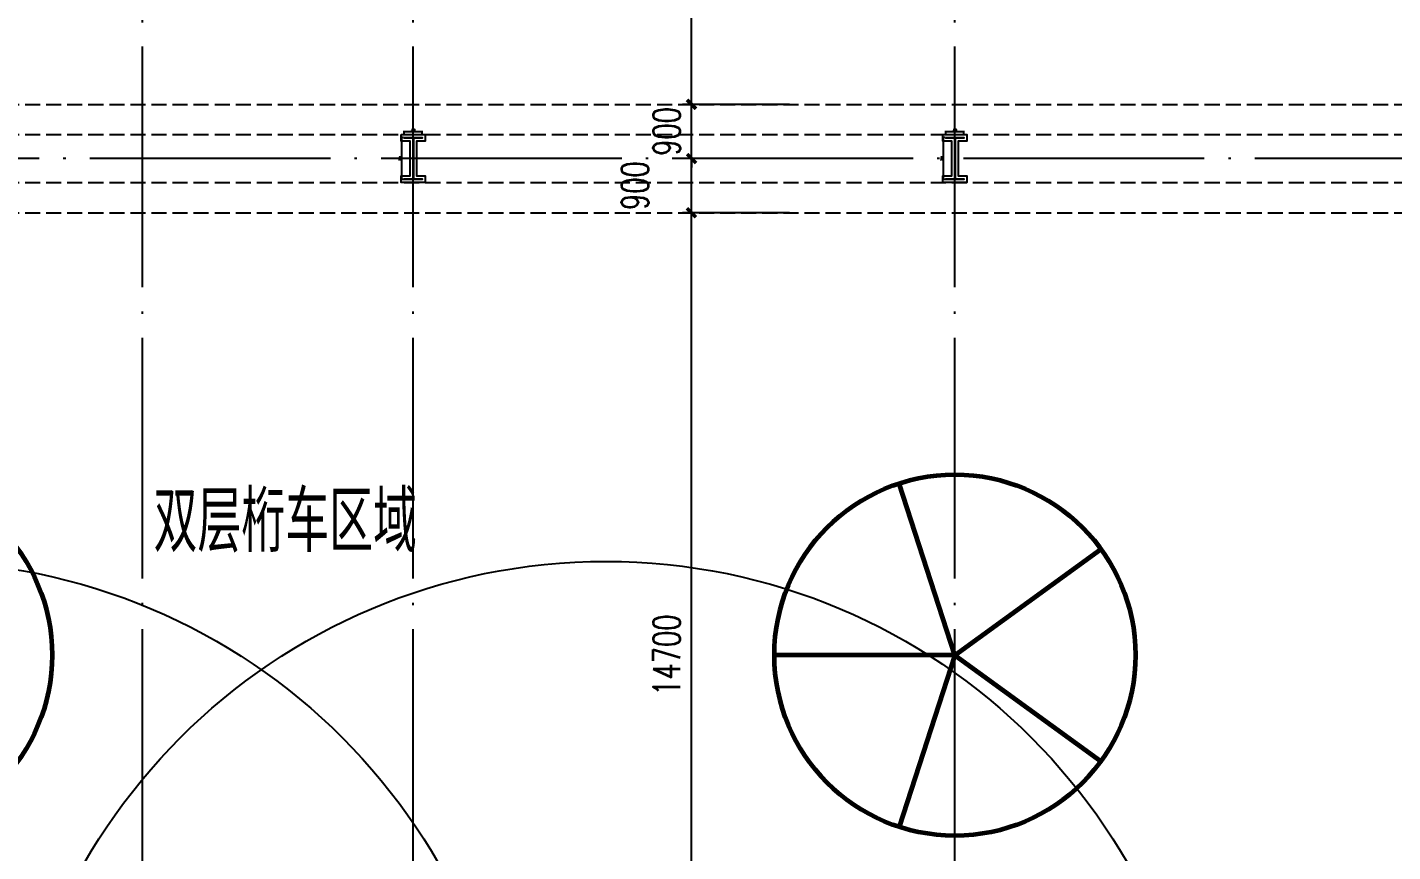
# Model space of a CAD drawing. Extents: x -1313754 to 847533, y 489853 to 941203.
# Drawn here: x -207268 to -184580, y 645054 to 658751 of the extents above; entities that cross this region are included whole.
import ezdxf

# ---------------------------------------------------------------- set-up
doc = ezdxf.new("R2010")
doc.units = 0
doc.header["$LTSCALE"] = 1000
doc.header["$MEASUREMENT"] = 0
doc.linetypes.add('DASH', pattern=[0.35, 0.25, -0.1])
doc.linetypes.add('DOTE', pattern=[2.42, 2, -0.2, 0.02, -0.2])
doc.layers.get('Defpoints').update_dxf_attribs({"color": 210})
for name, color, linetype in [('A-AXIS-DOTE', 14, 'DOTE'), ('A-AXIS-DP', 126, 'Continuous'), ('A-HATCH-2', 251, 'Continuous'), ('A-LIN-V', 9, 'Continuous'), ('A-WINDOW', 140, 'Continuous'), ('AS-COLN', 6, 'Continuous'), ('AS-WALL', 40, 'Continuous'), ('PUB_TEXT', 7, 'Continuous'), ('SB_ZF消火栓', 10, 'Continuous'), ('建-箭头', 3, 'Continuous')]:
    doc.layers.add(name, color=color, linetype=linetype)
doc.styles.add('_TCH_DIM_T3', font='SIMPLEX', dxfattribs={"width": 0.705882, "bigfont": 'GBCBIG'})
doc.styles.get("Standard").update_dxf_attribs({"font": 'gbenor.shx', "bigfont": 'gbcbig.shx'})
doc.dimstyles.new('_TCH_ARCH&&10', dxfattribs={"dimtxt": 29.75, "dimasz": 10, "dimexe": 10, "dimexo": 10, "dimgap": 12.625, "dimtad": 1, "dimdec": 0, "dimzin": 0, "dimdsep": 46, "dimtxsty": '_TCH_DIM_T3', "dimblk": 'ARCHTICK', "dimcen": 0.09, "dimclrt": 7, "dimazin": 2, "dimtfac": 1, "dimtdec": 0, "dimtix": 1, "dimtmove": 2, "dimatfit": 3, "dimfxl": 0, "dimtolj": 1, "dimtzin": 0, "dimarcsym": 0})
doc.dimstyles.new('_TCH_ARCH&&150', dxfattribs={"dimtxt": 446.25, "dimasz": 150, "dimexe": 150, "dimexo": 150, "dimgap": 189.375, "dimtad": 1, "dimdec": 0, "dimzin": 0, "dimdsep": 46, "dimtxsty": '_TCH_DIM_T3', "dimblk": 'ARCHTICK', "dimcen": 0.09, "dimclrt": 7, "dimazin": 2, "dimtfac": 1, "dimtdec": 0, "dimtix": 1, "dimtmove": 2, "dimatfit": 3, "dimfxl": 0, "dimtolj": 1, "dimtzin": 0, "dimarcsym": 0})

# ---------------------------------------------------------------- blocks, each defined once
blk = doc.blocks.new('dote')
at = {"layer": 'A-AXIS-DOTE', "ltscale": 2}
for p, q in [((15382.2, -169748.9), (15382.2, -75950)), ((19882.2, -169748.9), (19882.2, -75950)), ((28882.2, -169748.9), (28882.2, -75950)), ((100786.4, -148250), (-75513.6, -148250))]:
    blk.add_line(p, q, dxfattribs=at)
blk = doc.blocks.new('_ArchTick')
at = {"color": 0, "linetype": 'ByBlock', "const_width": 0.4}
blk.add_lwpolyline([(-0.5, -0.5), (0.5, 0.5)], dxfattribs=at)
blk = doc.blocks.new('*D1765')
at = {"layer": 'A-AXIS-DP', "color": 0, "lineweight": -2}
for p, q in [((-195790, 766880), (-195790, 766929)), ((-195790, 766919), (-195490, 766919)), ((-195490, 766880), (-195490, 766929))]:
    blk.add_line(p, q, dxfattribs=at)
at = {"layer": 'Defpoints', "color": 0}
for p in [(-195790, 766870), (-195490, 766919), (-195490, 766870)]:
    blk.add_point(p, dxfattribs=at)
at = {"layer": 'A-AXIS-DP', "color": 0, "lineweight": -2, "xscale": 10, "yscale": 10, "zscale": 10, "rotation": 180}
blk.add_blockref('_ArchTick', (-195790, 766919), dxfattribs=at)
at = {"layer": 'A-AXIS-DP', "color": 0, "lineweight": -2, "xscale": 10, "yscale": 10, "zscale": 10}
blk.add_blockref('_ArchTick', (-195490, 766919), dxfattribs=at)
at = {"layer": 'A-AXIS-DP', "color": 7, "insert": (-195640, 766946), "char_height": 29.8, "attachment_point": 5, "style": '_TCH_DIM_T3'}
blk.add_mtext('\\A1;300', dxfattribs=at)
blk = doc.blocks.new('*D1766')
at = {"layer": 'A-AXIS-DP', "color": 0, "lineweight": -2}
for p, q in [((-195800, 766820), (-195841, 766820)), ((-195831, 766120), (-195831, 766820)), ((-195800, 766120), (-195841, 766120))]:
    blk.add_line(p, q, dxfattribs=at)
at = {"layer": 'Defpoints', "color": 0}
for p in [(-195831, 766820), (-195790, 766820), (-195790, 766120)]:
    blk.add_point(p, dxfattribs=at)
at = {"layer": 'A-AXIS-DP', "color": 0, "lineweight": -2, "xscale": 10, "yscale": 10, "zscale": 10}
for p, rotation in [((-195831, 766820), 90), ((-195831, 766120), 270)]:
    blk.add_blockref('_ArchTick', p, dxfattribs=dict(at, rotation=rotation))
at = {"layer": 'A-AXIS-DP', "color": 7, "insert": (-195859, 766470), "char_height": 29.8, "attachment_point": 5, "rotation": 90, "style": '_TCH_DIM_T3'}
blk.add_mtext('\\A1;700', dxfattribs=at)
blk = doc.blocks.new('*D1812')
at = {"layer": 'A-WINDOW', "color": 0, "lineweight": -2}
for p, q in [((-194600, 672170), (-196381, 672170)), ((-196231, 657470), (-196231, 672170)), ((-194600, 657470), (-196381, 657470))]:
    blk.add_line(p, q, dxfattribs=at)
at = {"layer": 'Defpoints', "color": 0}
for p in [(-196231, 672170), (-194450, 672170), (-194450, 657470)]:
    blk.add_point(p, dxfattribs=at)
at = {"layer": 'A-WINDOW', "color": 0, "lineweight": -2, "xscale": 150, "yscale": 150, "zscale": 150}
for p, rotation in [((-196231, 672170), 90), ((-196231, 657470), 270)]:
    blk.add_blockref('_ArchTick', p, dxfattribs=dict(at, rotation=rotation))
at = {"layer": 'A-WINDOW', "color": 7, "insert": (-196644, 664820), "char_height": 446.2, "attachment_point": 5, "rotation": 90, "style": '_TCH_DIM_T3'}
blk.add_mtext('\\A1;14700', dxfattribs=at)
blk = doc.blocks.new('*D1813')
at = {"layer": 'A-WINDOW', "color": 0, "lineweight": -2}
for p, q in [((-196231, 657470), (-196231, 657620)), ((-194600, 657470), (-196381, 657470)), ((-196231, 656570), (-196231, 657470)), ((-194600, 656570), (-196381, 656570)), ((-196231, 656570), (-196231, 656420))]:
    blk.add_line(p, q, dxfattribs=at)
at = {"layer": 'Defpoints', "color": 0}
for p in [(-196231, 657470), (-194450, 657470), (-194450, 656570)]:
    blk.add_point(p, dxfattribs=at)
at = {"layer": 'A-WINDOW', "color": 0, "lineweight": -2, "xscale": 150, "yscale": 150, "zscale": 150}
for p, rotation in [((-196231, 657470), 270), ((-196231, 656570), 90)]:
    blk.add_blockref('_ArchTick', p, dxfattribs=dict(at, rotation=rotation))
at = {"layer": 'A-WINDOW', "color": 7, "insert": (-196644, 657020), "char_height": 446.2, "attachment_point": 5, "rotation": 90, "style": '_TCH_DIM_T3'}
blk.add_mtext('\\A1;900', dxfattribs=at)
blk = doc.blocks.new('*D1814')
at = {"layer": 'A-WINDOW', "color": 0, "lineweight": -2}
for p, q in [((-194600, 656570), (-196381, 656570)), ((-196231, 655670), (-196231, 656570)), ((-194600, 655670), (-196381, 655670))]:
    blk.add_line(p, q, dxfattribs=at)
at = {"layer": 'Defpoints', "color": 0}
for p in [(-196231, 656570), (-194450, 656570), (-194450, 655670)]:
    blk.add_point(p, dxfattribs=at)
at = {"layer": 'A-WINDOW', "color": 0, "lineweight": -2, "xscale": 150, "yscale": 150, "zscale": 150}
for p, rotation in [((-196231, 656570), 90), ((-196231, 655670), 270)]:
    blk.add_blockref('_ArchTick', p, dxfattribs=dict(at, rotation=rotation))
at = {"layer": 'A-WINDOW', "color": 7, "insert": (-197169, 656120), "char_height": 446.2, "attachment_point": 5, "rotation": 90, "style": '_TCH_DIM_T3'}
blk.add_mtext('\\A1;900', dxfattribs=at)
blk = doc.blocks.new('*D1815')
at = {"layer": 'A-WINDOW', "color": 0, "lineweight": -2}
for p, q in [((-194600, 655670), (-196381, 655670)), ((-196231, 640970), (-196231, 655670)), ((-194600, 640970), (-196381, 640970))]:
    blk.add_line(p, q, dxfattribs=at)
at = {"layer": 'Defpoints', "color": 0}
for p in [(-196231, 655670), (-194450, 655670), (-194450, 640970)]:
    blk.add_point(p, dxfattribs=at)
at = {"layer": 'A-WINDOW', "color": 0, "lineweight": -2, "xscale": 150, "yscale": 150, "zscale": 150}
for p, rotation in [((-196231, 655670), 90), ((-196231, 640970), 270)]:
    blk.add_blockref('_ArchTick', p, dxfattribs=dict(at, rotation=rotation))
at = {"layer": 'A-WINDOW', "color": 7, "insert": (-196644, 648320), "char_height": 446.2, "attachment_point": 5, "rotation": 90, "style": '_TCH_DIM_T3'}
blk.add_mtext('\\A1;14700', dxfattribs=at)
blk = doc.blocks.new('w4324324')
at = {"layer": 'A-HATCH-2', "lineweight": 60}
for q in [(-1694760, 686605), (-1697614, 684532), (-1691907, 684532), (-1696524, 681178), (-1692997, 681178)]:
    blk.add_line((-1694760, 683605), q, dxfattribs=at)
blk.add_circle((-1694760, 683605), 3000, dxfattribs=at)
blk = doc.blocks.new('ner546')
at = {"layer": 'A-LIN-V'}
for p in [(565280, 7256), (565280, -10744)]:
    blk.add_blockref('w4324324', p, dxfattribs=at)
blk = doc.blocks.new('A$C5D961328')
at = {"layer": 'SB_ZF消火栓'}
blk.add_hatch(color=256, dxfattribs=at).paths.add_polyline_path([(0, 40), (700, 40), (700, 240)])
at = {"layer": 'A-LIN-V', "ltscale": 500}
blk.add_circle((350, 40), 10001, dxfattribs=at)
at = {"layer": 'SB_ZF消火栓'}
for p, q in [((700, 240), (0, 240)), ((0, 240), (0, 40)), ((700, 240), (0, 40)), ((700, 240), (700, 40)), ((0, 40), (700, 40))]:
    blk.add_line(p, q, dxfattribs=at)
at = {"layer": 'SB_ZF消火栓', "color": 1}
blk.add_circle((140, 140), 32.5, dxfattribs=at)
blk = doc.blocks.new('234243242332')
at = {"layer": 'SB_ZF消火栓'}
for p in [(-209454, 639836), (-198004, 639836)]:
    blk.add_blockref('A$C5D961328', p, dxfattribs=at)
blk = doc.blocks.new('nt66')
at = {"layer": 'A-HATCH-2'}
blk.add_lwpolyline([(-195840, 766870), (-195440, 766870), (-195440, 766758), (-195586, 766758), (-195586, 766182), (-195440, 766182), (-195440, 766070), (-195840, 766070), (-195840, 766182), (-195694, 766182), (-195694, 766758), (-195840, 766758)], close=True, dxfattribs=at)
at = {"layer": 'AS-COLN'}
blk.add_lwpolyline([(-195790, 766820), (-195490, 766820), (-195490, 766808), (-195636, 766808), (-195636, 766132), (-195490, 766132), (-195490, 766120), (-195790, 766120), (-195790, 766132), (-195644, 766132), (-195644, 766808), (-195790, 766808)], close=True, dxfattribs=at)
at = {"layer": 'A-AXIS-DP'}
for p1, p2, distance, picture, middle in [((-195790, 766870), (-195490, 766870), 48.8, '*D1765', (-195640, 766946.2)), ((-195790, 766120), (-195790, 766820), 41.2, '*D1766', (-195858.7, 766470))]:
    dim = blk.add_aligned_dim(p1=p1, p2=p2, distance=distance, dimstyle='_TCH_ARCH&&10', dxfattribs=at)
    dim.commit()
    dim.dimension.update_dxf_attribs({"geometry": picture, "text_midpoint": middle})
blk = doc.blocks.new('33333')
for p in [(-5214, -109900), (3786, -109900)]:
    blk.add_blockref('nt66', p)
blk = doc.blocks.new('w42343')
at = {"layer": 'A-HATCH-2', "linetype": 'DASH'}
for p, q in [((-263654.2, 657470), (-128354.2, 657470)), ((-263654.2, 656970), (-128354.2, 656970)), ((-263654.2, 656170), (-128354.2, 656170)), ((-263654.2, 655670), (-128354.2, 655670))]:
    blk.add_line(p, q, dxfattribs=at)
at = {"layer": 'A-WINDOW'}
for p1, p2, picture, middle in [((-194450, 657470), (-194450, 672170), '*D1812', (-196643.7, 664820)), ((-194450, 656570), (-194450, 657470), '*D1813', (-196643.7, 657020)), ((-194450, 640970), (-194450, 655670), '*D1815', (-196643.7, 648320))]:
    dim = blk.add_aligned_dim(p1=p1, p2=p2, distance=1781.3, dimstyle='_TCH_ARCH&&150', dxfattribs=at)
    dim.commit()
    dim.dimension.update_dxf_attribs({"geometry": picture, "text_midpoint": middle})
dim = blk.add_linear_dim(base=(-196231.2, 656570), p1=(-194450, 655670), p2=(-194450, 656570), angle=90, dimstyle='_TCH_ARCH&&150', dxfattribs=at)
dim.commit()
dim.dimension.update_dxf_attribs({"geometry": '*D1814', "text_midpoint": (-197168.7, 656120), "dimtype": 161})

msp = doc.modelspace()

# ---------------------------------------------------------------- linework, layer by layer
at = {"layer": '建-箭头'}
msp.add_lwpolyline([(-187046.4, 651408.9, 0, 0, 0), (-180146.4, 651408.9, 0, 240, 0), (-181046.4, 651408.9, 0, 0, 0)], format="xyseb", dxfattribs=at)

# ---------------------------------------------------------------- block references
at = {"layer": 'A-LIN-V', "rotation": 90.00000000000001}
msp.add_blockref('ner546', (481006.5, 1777800), dxfattribs=at)
at = {"layer": 'A-WINDOW'}
for name in ['33333', 'w42343']:
    msp.add_blockref(name, (0, 0), dxfattribs=at)
at = {"layer": 'AS-WALL'}
msp.add_blockref('dote', (-220736.4, 804820), dxfattribs=at)
at = {"layer": 'SB_ZF消火栓', "linetype": 'Continuous'}
msp.add_blockref('234243242332', (0, 0), dxfattribs=at)

# ---------------------------------------------------------------- texts
at = {"layer": 'PUB_TEXT'}
msp.add_text('双层桁车区域', height=1012.77, dxfattribs=at).set_placement((-205169.3, 650033.1))

doc.saveas('drawing.dxf')
